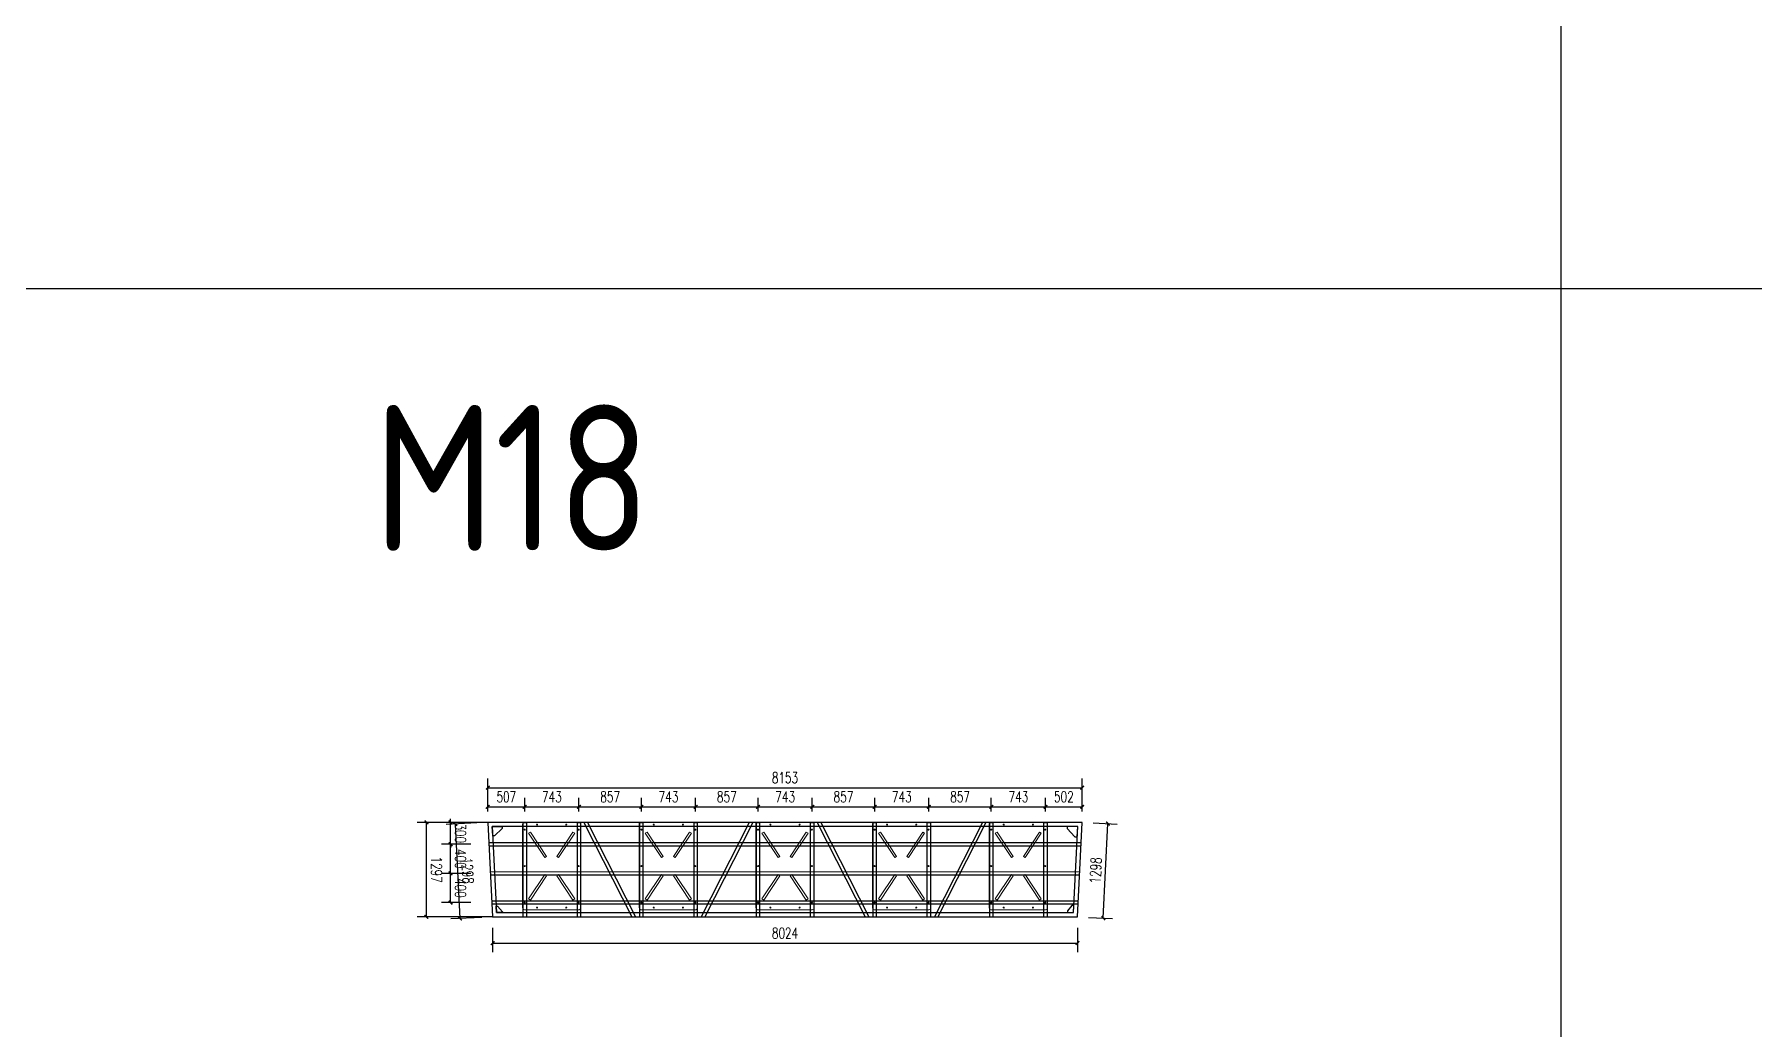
# Model space of a CAD drawing. Extents: x 1254079 to 1500931, y -102737 to 142253.
# Drawn here: x 1307027 to 1330609, y -52457 to -38812 of the extents above; entities that cross this region are included whole.
import ezdxf

# ---------------------------------------------------------------- set-up
doc = ezdxf.new("R2010")
doc.units = 0
doc.header["$LTSCALE"] = 1000
doc.header["$MEASUREMENT"] = 0
for name, color, linetype in [('DIM_MODI', 6, 'Continuous'), ('DOTE', 1, 'Continuous'), ('PUB_DIM', 3, 'Continuous'), ('PUB_TEXT', 7, 'Continuous'), ('W-float bowl浮筒', 253, 'Continuous'), ('W-FLOAT_BOWL浮筒', 253, 'Continuous'), ('W-STEEL_FRAME钢架', 3, 'Continuous'), ('W-STEEL_KEEL钢龙骨', 5, 'Continuous'), ('特殊段命名', 221, 'Continuous'), ('钢架', 90, 'Continuous')]:
    doc.layers.add(name, color=color, linetype=linetype)
doc.styles.add('_TCH_DIM_T3', font='SIMPLEX', dxfattribs={"width": 0.705882, "bigfont": 'GBCBIG'})
doc.styles.get("Standard").update_dxf_attribs({"font": 'gbenor.shx', "bigfont": 'gbcbig.shx'})
doc.dimstyles.new('_TCH_ARCH&&50', dxfattribs={"dimtxt": 148.75, "dimasz": 50, "dimexe": 125, "dimexo": 150, "dimgap": 63.125, "dimtad": 1, "dimdec": 0, "dimzin": 0, "dimdsep": 46, "dimtxsty": '_TCH_DIM_T3', "dimblk": 'ARCHTICK', "dimcen": 0.09, "dimclrt": 7, "dimazin": 2, "dimtfac": 1, "dimtdec": 0, "dimtix": 1, "dimtmove": 2, "dimatfit": 3, "dimfxl": 0, "dimtolj": 1, "dimtzin": 0, "dimarcsym": 0})

# ---------------------------------------------------------------- blocks, each defined once
blk = doc.blocks.new('_ArchTick')
at = {"color": 0, "linetype": 'ByBlock', "const_width": 0.4}
blk.add_lwpolyline([(-0.5, -0.5), (0.5, 0.5)], dxfattribs=at)
blk = doc.blocks.new('*D667')
at = {"layer": 'Defpoints', "color": 0, "transparency": 16777216}
for p in [(1312735, -50326), (1313163, -50326), (1313163, -50726)]:
    blk.add_point(p, dxfattribs=at)
at = {"layer": 'PUB_DIM', "color": 0, "lineweight": -2, "transparency": 16777216}
for p, q in [((1313013, -50326), (1312610, -50326)), ((1312735, -50726), (1312735, -50326)), ((1313013, -50726), (1312610, -50726))]:
    blk.add_line(p, q, dxfattribs=at)
at = {"layer": 'PUB_DIM', "color": 0, "lineweight": -2, "transparency": 16777216, "xscale": 50, "yscale": 50, "zscale": 50}
for p, rotation in [((1312735, -50326), 90.00074385326512), ((1312735, -50726), 270.0007438532651)]:
    blk.add_blockref('_ArchTick', p, dxfattribs=dict(at, rotation=rotation))
at = {"layer": 'PUB_DIM', "color": 7, "transparency": 16777216, "insert": (1312872, -50526), "char_height": 148.8, "attachment_point": 5, "rotation": 270.0007, "style": '_TCH_DIM_T3'}
blk.add_mtext('\\A1;400', dxfattribs=at)
blk = doc.blocks.new('*D668')
at = {"layer": 'Defpoints', "color": 0, "transparency": 16777216}
for p in [(1312735, -49926), (1313162, -49926), (1313162, -50326)]:
    blk.add_point(p, dxfattribs=at)
at = {"layer": 'PUB_DIM', "color": 0, "lineweight": -2, "transparency": 16777216}
for p, q in [((1313012, -49926), (1312610, -49926)), ((1312735, -50326), (1312735, -49926)), ((1313012, -50326), (1312610, -50326))]:
    blk.add_line(p, q, dxfattribs=at)
at = {"layer": 'PUB_DIM', "color": 0, "lineweight": -2, "transparency": 16777216, "xscale": 50, "yscale": 50, "zscale": 50}
for p, rotation in [((1312735, -49926), 90.00074385326904), ((1312735, -50326), 270.0007438532691)]:
    blk.add_blockref('_ArchTick', p, dxfattribs=dict(at, rotation=rotation))
at = {"layer": 'PUB_DIM', "color": 7, "transparency": 16777216, "insert": (1312872, -50126), "char_height": 148.8, "attachment_point": 5, "rotation": 270.0007, "style": '_TCH_DIM_T3'}
blk.add_mtext('\\A1;400', dxfattribs=at)
blk = doc.blocks.new('*D669')
at = {"layer": 'Defpoints', "color": 0, "transparency": 16777216}
for p in [(1312735, -49626), (1313162, -49626), (1313162, -49926)]:
    blk.add_point(p, dxfattribs=at)
at = {"layer": 'PUB_DIM', "color": 0, "lineweight": -2, "transparency": 16777216}
for p, q in [((1313012, -49626), (1312610, -49626)), ((1312735, -49626), (1312735, -49576)), ((1312735, -49926), (1312735, -49626)), ((1313012, -49926), (1312610, -49926)), ((1312735, -49926), (1312735, -49976))]:
    blk.add_line(p, q, dxfattribs=at)
at = {"layer": 'PUB_DIM', "color": 0, "lineweight": -2, "transparency": 16777216, "xscale": 50, "yscale": 50, "zscale": 50}
for p, rotation in [((1312735, -49626), 270.0007438532612), ((1312735, -49926), 90.00074385326121)]:
    blk.add_blockref('_ArchTick', p, dxfattribs=dict(at, rotation=rotation))
at = {"layer": 'PUB_DIM', "color": 7, "transparency": 16777216, "insert": (1312872, -49776), "char_height": 148.8, "attachment_point": 5, "rotation": 270.0007, "style": '_TCH_DIM_T3'}
blk.add_mtext('\\A1;300', dxfattribs=at)
blk = doc.blocks.new('*D670')
at = {"layer": 'Defpoints', "color": 0, "transparency": 16777216}
for p in [(1313753, -49413), (1313246, -49626), (1313753, -49626)]:
    blk.add_point(p, dxfattribs=at)
at = {"layer": 'PUB_DIM', "color": 0, "lineweight": -2, "transparency": 16777216}
for p, q in [((1313246, -49476), (1313246, -49288)), ((1313753, -49476), (1313753, -49288)), ((1313246, -49413), (1313753, -49413))]:
    blk.add_line(p, q, dxfattribs=at)
at = {"layer": 'PUB_DIM', "color": 0, "lineweight": -2, "transparency": 16777216, "xscale": 50, "yscale": 50, "zscale": 50, "rotation": 180}
blk.add_blockref('_ArchTick', (1313246, -49413), dxfattribs=at)
at = {"layer": 'PUB_DIM', "color": 0, "lineweight": -2, "transparency": 16777216, "xscale": 50, "yscale": 50, "zscale": 50}
blk.add_blockref('_ArchTick', (1313753, -49413), dxfattribs=at)
at = {"layer": 'PUB_DIM', "color": 7, "transparency": 16777216, "insert": (1313500, -49275), "char_height": 148.8, "attachment_point": 5, "style": '_TCH_DIM_T3'}
blk.add_mtext('\\A1;507', dxfattribs=at)
blk = doc.blocks.new('*D671')
at = {"layer": 'Defpoints', "color": 0, "transparency": 16777216}
for p in [(1314496, -49413), (1313753, -49626), (1314496, -49626)]:
    blk.add_point(p, dxfattribs=at)
at = {"layer": 'PUB_DIM', "color": 0, "lineweight": -2, "transparency": 16777216}
for p, q in [((1313753, -49476), (1313753, -49288)), ((1314496, -49476), (1314496, -49288)), ((1313753, -49413), (1314496, -49413))]:
    blk.add_line(p, q, dxfattribs=at)
at = {"layer": 'PUB_DIM', "color": 0, "lineweight": -2, "transparency": 16777216, "xscale": 50, "yscale": 50, "zscale": 50, "rotation": 180}
blk.add_blockref('_ArchTick', (1313753, -49413), dxfattribs=at)
at = {"layer": 'PUB_DIM', "color": 0, "lineweight": -2, "transparency": 16777216, "xscale": 50, "yscale": 50, "zscale": 50}
blk.add_blockref('_ArchTick', (1314496, -49413), dxfattribs=at)
at = {"layer": 'PUB_DIM', "color": 7, "transparency": 16777216, "insert": (1314125, -49275), "char_height": 148.8, "attachment_point": 5, "style": '_TCH_DIM_T3'}
blk.add_mtext('\\A1;743', dxfattribs=at)
blk = doc.blocks.new('*D672')
at = {"layer": 'Defpoints', "color": 0, "transparency": 16777216}
for p in [(1315353, -49413), (1314496, -49626), (1315353, -49626)]:
    blk.add_point(p, dxfattribs=at)
at = {"layer": 'PUB_DIM', "color": 0, "lineweight": -2, "transparency": 16777216}
for p, q in [((1314496, -49476), (1314496, -49288)), ((1315353, -49476), (1315353, -49288)), ((1314496, -49413), (1315353, -49413))]:
    blk.add_line(p, q, dxfattribs=at)
at = {"layer": 'PUB_DIM', "color": 0, "lineweight": -2, "transparency": 16777216, "xscale": 50, "yscale": 50, "zscale": 50, "rotation": 180}
blk.add_blockref('_ArchTick', (1314496, -49413), dxfattribs=at)
at = {"layer": 'PUB_DIM', "color": 0, "lineweight": -2, "transparency": 16777216, "xscale": 50, "yscale": 50, "zscale": 50}
blk.add_blockref('_ArchTick', (1315353, -49413), dxfattribs=at)
at = {"layer": 'PUB_DIM', "color": 7, "transparency": 16777216, "insert": (1314925, -49275), "char_height": 148.8, "attachment_point": 5, "style": '_TCH_DIM_T3'}
blk.add_mtext('\\A1;857', dxfattribs=at)
blk = doc.blocks.new('*D673')
at = {"layer": 'Defpoints', "color": 0, "transparency": 16777216}
for p in [(1316096, -49413), (1315353, -49626), (1316096, -49626)]:
    blk.add_point(p, dxfattribs=at)
at = {"layer": 'PUB_DIM', "color": 0, "lineweight": -2, "transparency": 16777216}
for p, q in [((1315353, -49476), (1315353, -49288)), ((1316096, -49476), (1316096, -49288)), ((1315353, -49413), (1316096, -49413))]:
    blk.add_line(p, q, dxfattribs=at)
at = {"layer": 'PUB_DIM', "color": 0, "lineweight": -2, "transparency": 16777216, "xscale": 50, "yscale": 50, "zscale": 50, "rotation": 180}
blk.add_blockref('_ArchTick', (1315353, -49413), dxfattribs=at)
at = {"layer": 'PUB_DIM', "color": 0, "lineweight": -2, "transparency": 16777216, "xscale": 50, "yscale": 50, "zscale": 50}
blk.add_blockref('_ArchTick', (1316096, -49413), dxfattribs=at)
at = {"layer": 'PUB_DIM', "color": 7, "transparency": 16777216, "insert": (1315725, -49275), "char_height": 148.8, "attachment_point": 5, "style": '_TCH_DIM_T3'}
blk.add_mtext('\\A1;743', dxfattribs=at)
blk = doc.blocks.new('*D674')
at = {"layer": 'Defpoints', "color": 0, "transparency": 16777216}
for p in [(1316953, -49413), (1316096, -49626), (1316953, -49626)]:
    blk.add_point(p, dxfattribs=at)
at = {"layer": 'PUB_DIM', "color": 0, "lineweight": -2, "transparency": 16777216}
for p, q in [((1316096, -49476), (1316096, -49288)), ((1316953, -49476), (1316953, -49288)), ((1316096, -49413), (1316953, -49413))]:
    blk.add_line(p, q, dxfattribs=at)
at = {"layer": 'PUB_DIM', "color": 0, "lineweight": -2, "transparency": 16777216, "xscale": 50, "yscale": 50, "zscale": 50, "rotation": 180}
blk.add_blockref('_ArchTick', (1316096, -49413), dxfattribs=at)
at = {"layer": 'PUB_DIM', "color": 0, "lineweight": -2, "transparency": 16777216, "xscale": 50, "yscale": 50, "zscale": 50}
blk.add_blockref('_ArchTick', (1316953, -49413), dxfattribs=at)
at = {"layer": 'PUB_DIM', "color": 7, "transparency": 16777216, "insert": (1316525, -49275), "char_height": 148.8, "attachment_point": 5, "style": '_TCH_DIM_T3'}
blk.add_mtext('\\A1;857', dxfattribs=at)
blk = doc.blocks.new('*D675')
at = {"layer": 'Defpoints', "color": 0, "transparency": 16777216}
for p in [(1317696, -49413), (1316953, -49626), (1317696, -49626)]:
    blk.add_point(p, dxfattribs=at)
at = {"layer": 'PUB_DIM', "color": 0, "lineweight": -2, "transparency": 16777216}
for p, q in [((1316953, -49476), (1316953, -49288)), ((1317696, -49476), (1317696, -49288)), ((1316953, -49413), (1317696, -49413))]:
    blk.add_line(p, q, dxfattribs=at)
at = {"layer": 'PUB_DIM', "color": 0, "lineweight": -2, "transparency": 16777216, "xscale": 50, "yscale": 50, "zscale": 50, "rotation": 180}
blk.add_blockref('_ArchTick', (1316953, -49413), dxfattribs=at)
at = {"layer": 'PUB_DIM', "color": 0, "lineweight": -2, "transparency": 16777216, "xscale": 50, "yscale": 50, "zscale": 50}
blk.add_blockref('_ArchTick', (1317696, -49413), dxfattribs=at)
at = {"layer": 'PUB_DIM', "color": 7, "transparency": 16777216, "insert": (1317325, -49275), "char_height": 148.8, "attachment_point": 5, "style": '_TCH_DIM_T3'}
blk.add_mtext('\\A1;743', dxfattribs=at)
blk = doc.blocks.new('*D676')
at = {"layer": 'Defpoints', "color": 0, "transparency": 16777216}
for p in [(1318553, -49413), (1317696, -49626), (1318553, -49626)]:
    blk.add_point(p, dxfattribs=at)
at = {"layer": 'PUB_DIM', "color": 0, "lineweight": -2, "transparency": 16777216}
for p, q in [((1317696, -49476), (1317696, -49288)), ((1318553, -49476), (1318553, -49288)), ((1317696, -49413), (1318553, -49413))]:
    blk.add_line(p, q, dxfattribs=at)
at = {"layer": 'PUB_DIM', "color": 0, "lineweight": -2, "transparency": 16777216, "xscale": 50, "yscale": 50, "zscale": 50, "rotation": 180}
blk.add_blockref('_ArchTick', (1317696, -49413), dxfattribs=at)
at = {"layer": 'PUB_DIM', "color": 0, "lineweight": -2, "transparency": 16777216, "xscale": 50, "yscale": 50, "zscale": 50}
blk.add_blockref('_ArchTick', (1318553, -49413), dxfattribs=at)
at = {"layer": 'PUB_DIM', "color": 7, "transparency": 16777216, "insert": (1318125, -49275), "char_height": 148.8, "attachment_point": 5, "style": '_TCH_DIM_T3'}
blk.add_mtext('\\A1;857', dxfattribs=at)
blk = doc.blocks.new('*D677')
at = {"layer": 'Defpoints', "color": 0, "transparency": 16777216}
for p in [(1319296, -49413), (1318553, -49626), (1319296, -49626)]:
    blk.add_point(p, dxfattribs=at)
at = {"layer": 'PUB_DIM', "color": 0, "lineweight": -2, "transparency": 16777216}
for p, q in [((1318553, -49476), (1318553, -49288)), ((1319296, -49476), (1319296, -49288)), ((1318553, -49413), (1319296, -49413))]:
    blk.add_line(p, q, dxfattribs=at)
at = {"layer": 'PUB_DIM', "color": 0, "lineweight": -2, "transparency": 16777216, "xscale": 50, "yscale": 50, "zscale": 50, "rotation": 180}
blk.add_blockref('_ArchTick', (1318553, -49413), dxfattribs=at)
at = {"layer": 'PUB_DIM', "color": 0, "lineweight": -2, "transparency": 16777216, "xscale": 50, "yscale": 50, "zscale": 50}
blk.add_blockref('_ArchTick', (1319296, -49413), dxfattribs=at)
at = {"layer": 'PUB_DIM', "color": 7, "transparency": 16777216, "insert": (1318925, -49275), "char_height": 148.8, "attachment_point": 5, "style": '_TCH_DIM_T3'}
blk.add_mtext('\\A1;743', dxfattribs=at)
blk = doc.blocks.new('*D678')
at = {"layer": 'Defpoints', "color": 0, "transparency": 16777216}
for p in [(1320153, -49413), (1319296, -49626), (1320153, -49626)]:
    blk.add_point(p, dxfattribs=at)
at = {"layer": 'PUB_DIM', "color": 0, "lineweight": -2, "transparency": 16777216}
for p, q in [((1319296, -49476), (1319296, -49288)), ((1320153, -49476), (1320153, -49288)), ((1319296, -49413), (1320153, -49413))]:
    blk.add_line(p, q, dxfattribs=at)
at = {"layer": 'PUB_DIM', "color": 0, "lineweight": -2, "transparency": 16777216, "xscale": 50, "yscale": 50, "zscale": 50, "rotation": 180}
blk.add_blockref('_ArchTick', (1319296, -49413), dxfattribs=at)
at = {"layer": 'PUB_DIM', "color": 0, "lineweight": -2, "transparency": 16777216, "xscale": 50, "yscale": 50, "zscale": 50}
blk.add_blockref('_ArchTick', (1320153, -49413), dxfattribs=at)
at = {"layer": 'PUB_DIM', "color": 7, "transparency": 16777216, "insert": (1319725, -49275), "char_height": 148.8, "attachment_point": 5, "style": '_TCH_DIM_T3'}
blk.add_mtext('\\A1;857', dxfattribs=at)
blk = doc.blocks.new('*D679')
at = {"layer": 'Defpoints', "color": 0, "transparency": 16777216}
for p in [(1320896, -49413), (1320153, -49626), (1320896, -49626)]:
    blk.add_point(p, dxfattribs=at)
at = {"layer": 'PUB_DIM', "color": 0, "lineweight": -2, "transparency": 16777216}
for p, q in [((1320153, -49476), (1320153, -49288)), ((1320896, -49476), (1320896, -49288)), ((1320153, -49413), (1320896, -49413))]:
    blk.add_line(p, q, dxfattribs=at)
at = {"layer": 'PUB_DIM', "color": 0, "lineweight": -2, "transparency": 16777216, "xscale": 50, "yscale": 50, "zscale": 50, "rotation": 180}
blk.add_blockref('_ArchTick', (1320153, -49413), dxfattribs=at)
at = {"layer": 'PUB_DIM', "color": 0, "lineweight": -2, "transparency": 16777216, "xscale": 50, "yscale": 50, "zscale": 50}
blk.add_blockref('_ArchTick', (1320896, -49413), dxfattribs=at)
at = {"layer": 'PUB_DIM', "color": 7, "transparency": 16777216, "insert": (1320525, -49275), "char_height": 148.8, "attachment_point": 5, "style": '_TCH_DIM_T3'}
blk.add_mtext('\\A1;743', dxfattribs=at)
blk = doc.blocks.new('*D680')
at = {"layer": 'Defpoints', "color": 0, "transparency": 16777216}
for p in [(1321399, -49413), (1320896, -49626), (1321399, -49626)]:
    blk.add_point(p, dxfattribs=at)
at = {"layer": 'PUB_DIM', "color": 0, "lineweight": -2, "transparency": 16777216}
for p, q in [((1320896, -49476), (1320896, -49288)), ((1321399, -49476), (1321399, -49288)), ((1320896, -49413), (1321399, -49413))]:
    blk.add_line(p, q, dxfattribs=at)
at = {"layer": 'PUB_DIM', "color": 0, "lineweight": -2, "transparency": 16777216, "xscale": 50, "yscale": 50, "zscale": 50, "rotation": 180}
blk.add_blockref('_ArchTick', (1320896, -49413), dxfattribs=at)
at = {"layer": 'PUB_DIM', "color": 0, "lineweight": -2, "transparency": 16777216, "xscale": 50, "yscale": 50, "zscale": 50}
blk.add_blockref('_ArchTick', (1321399, -49413), dxfattribs=at)
at = {"layer": 'PUB_DIM', "color": 7, "transparency": 16777216, "insert": (1321148, -49275), "char_height": 148.8, "attachment_point": 5, "style": '_TCH_DIM_T3'}
blk.add_mtext('\\A1;502', dxfattribs=at)
blk = doc.blocks.new('*D681')
at = {"layer": 'Defpoints', "color": 0, "transparency": 16777216}
for p in [(1312404, -49626), (1313457, -49626), (1313457, -50923)]:
    blk.add_point(p, dxfattribs=at)
at = {"layer": 'PUB_DIM', "color": 0, "lineweight": -2, "transparency": 16777216}
for p, q in [((1313307, -49626), (1312279, -49626)), ((1312404, -50923), (1312404, -49626)), ((1313307, -50923), (1312279, -50923))]:
    blk.add_line(p, q, dxfattribs=at)
at = {"layer": 'PUB_DIM', "color": 0, "lineweight": -2, "transparency": 16777216, "xscale": 50, "yscale": 50, "zscale": 50}
for p, rotation in [((1312404, -49626), 90.00056215551368), ((1312404, -50923), 270.0005621555136)]:
    blk.add_blockref('_ArchTick', p, dxfattribs=dict(at, rotation=rotation))
at = {"layer": 'PUB_DIM', "color": 7, "transparency": 16777216, "insert": (1312542, -50275), "char_height": 148.8, "attachment_point": 5, "rotation": 270.0006, "style": '_TCH_DIM_T3'}
blk.add_mtext('\\A1;1297', dxfattribs=at)
blk = doc.blocks.new('*D682')
at = {"layer": 'Defpoints', "color": 0, "transparency": 16777216}
for p in [(1313246, -49626), (1313312, -50923), (1312864, -50946)]:
    blk.add_point(p, dxfattribs=at)
at = {"layer": 'PUB_DIM', "color": 0, "lineweight": -2, "transparency": 16777216}
for p, q in [((1313096, -49634), (1312674, -49655)), ((1312799, -49649), (1312864, -50946)), ((1313162, -50931), (1312739, -50952))]:
    blk.add_line(p, q, dxfattribs=at)
at = {"layer": 'PUB_DIM', "color": 0, "lineweight": -2, "transparency": 16777216, "xscale": 50, "yscale": 50, "zscale": 50}
for p, rotation in [((1312799, -49649), 92.88182792319652), ((1312864, -50946), 272.8818279231965)]:
    blk.add_blockref('_ArchTick', p, dxfattribs=dict(at, rotation=rotation))
at = {"layer": 'PUB_DIM', "color": 7, "transparency": 16777216, "insert": (1312969, -50290), "char_height": 148.8, "attachment_point": 5, "rotation": 272.8818, "style": '_TCH_DIM_T3'}
blk.add_mtext('\\A1;1298', dxfattribs=at)
blk = doc.blocks.new('*D683')
at = {"layer": 'Defpoints', "color": 0, "transparency": 16777216}
for p in [(1321399, -49626), (1321753, -49643), (1321335, -50923)]:
    blk.add_point(p, dxfattribs=at)
at = {"layer": 'PUB_DIM', "color": 0, "lineweight": -2, "transparency": 16777216}
for p, q in [((1321549, -49633), (1321878, -49650)), ((1321689, -50940), (1321753, -49643)), ((1321485, -50930), (1321814, -50946))]:
    blk.add_line(p, q, dxfattribs=at)
at = {"layer": 'PUB_DIM', "color": 0, "lineweight": -2, "transparency": 16777216, "xscale": 50, "yscale": 50, "zscale": 50}
for p, rotation in [((1321753, -49643), 87.20060105420177), ((1321689, -50940), 267.2006010542018)]:
    blk.add_blockref('_ArchTick', p, dxfattribs=dict(at, rotation=rotation))
at = {"layer": 'PUB_DIM', "color": 7, "transparency": 16777216, "insert": (1321584, -50285), "char_height": 148.8, "attachment_point": 5, "rotation": 87.2006, "style": '_TCH_DIM_T3'}
blk.add_mtext('\\A1;1298', dxfattribs=at)
blk = doc.blocks.new('*D684')
at = {"layer": 'Defpoints', "color": 0, "transparency": 16777216}
for p in [(1313312, -50923), (1321335, -50923), (1321335, -51283)]:
    blk.add_point(p, dxfattribs=at)
at = {"layer": 'PUB_DIM', "color": 0, "lineweight": -2, "transparency": 16777216}
for p, q in [((1313312, -51073), (1313312, -51408)), ((1321335, -51073), (1321335, -51408)), ((1313312, -51283), (1321335, -51283))]:
    blk.add_line(p, q, dxfattribs=at)
at = {"layer": 'PUB_DIM', "color": 0, "lineweight": -2, "transparency": 16777216, "xscale": 50, "yscale": 50, "zscale": 50, "rotation": 180}
blk.add_blockref('_ArchTick', (1313312, -51283), dxfattribs=at)
at = {"layer": 'PUB_DIM', "color": 0, "lineweight": -2, "transparency": 16777216, "xscale": 50, "yscale": 50, "zscale": 50}
blk.add_blockref('_ArchTick', (1321335, -51283), dxfattribs=at)
at = {"layer": 'PUB_DIM', "color": 7, "transparency": 16777216, "insert": (1317323, -51146), "char_height": 148.8, "attachment_point": 5, "style": '_TCH_DIM_T3'}
blk.add_mtext('\\A1;8024', dxfattribs=at)
blk = doc.blocks.new('*D685')
at = {"layer": 'Defpoints', "color": 0, "transparency": 16777216}
for p in [(1321399, -49151), (1313246, -49626), (1321399, -49626)]:
    blk.add_point(p, dxfattribs=at)
at = {"layer": 'PUB_DIM', "color": 0, "lineweight": -2, "transparency": 16777216}
for p, q in [((1313246, -49476), (1313246, -49026)), ((1321399, -49476), (1321399, -49026)), ((1313246, -49151), (1321399, -49151))]:
    blk.add_line(p, q, dxfattribs=at)
at = {"layer": 'PUB_DIM', "color": 0, "lineweight": -2, "transparency": 16777216, "xscale": 50, "yscale": 50, "zscale": 50, "rotation": 180}
blk.add_blockref('_ArchTick', (1313246, -49151), dxfattribs=at)
at = {"layer": 'PUB_DIM', "color": 0, "lineweight": -2, "transparency": 16777216, "xscale": 50, "yscale": 50, "zscale": 50}
blk.add_blockref('_ArchTick', (1321399, -49151), dxfattribs=at)
at = {"layer": 'PUB_DIM', "color": 7, "transparency": 16777216, "insert": (1317323, -49013), "char_height": 148.8, "attachment_point": 5, "style": '_TCH_DIM_T3'}
blk.add_mtext('\\A1;8153', dxfattribs=at)
blk = doc.blocks.new('$matou$00000145')
at = {"layer": 'W-float bowl浮筒', "lineweight": 0}
for p, q in [((-600, -375), (-600, 375)), ((-575, 400), (575, 400)), ((-507, 370), (-493, 370)), ((-500, 377), (-500, 363)), ((-7, 370), (7, 370)), ((0, 377), (0, 363)), ((493, 370), (507, 370)), ((500, 377), (500, 363)), ((600, 375), (600, -375)), ((-577, 200), (-563, 200)), ((-570, 207), (-570, 193)), ((563, 200), (577, 200)), ((570, 207), (570, 193)), ((-577, -200), (-563, -200)), ((-570, -193), (-570, -207)), ((563, -200), (577, -200)), ((570, -193), (570, -207)), ((575, -400), (-575, -400)), ((-507, -370), (-493, -370)), ((-500, -377), (-500, -363)), ((-7, -370), (7, -370)), ((0, -377), (0, -363)), ((493, -370), (507, -370)), ((500, -377), (500, -363))]:
    blk.add_line(p, q, dxfattribs=at)
at = {"layer": 'W-float bowl浮筒', "lineweight": 0, "ltscale": 100}
for points in [[(-450, 316), (-117, 95), (-133, 70), (-467, 291)], [(450, 316), (117, 95), (133, 70), (467, 291)], [(-450, -316), (-117, -95), (-133, -70), (-467, -291)], [(450, -316), (117, -95), (133, -70), (467, -291)]]:
    blk.add_lwpolyline(points, close=True, dxfattribs=at)
at = {"layer": 'W-float bowl浮筒', "lineweight": 0}
for centre in [(-500, 370), (0, 370), (500, 370), (-570, 200), (570, 200), (-570, -200), (570, -200), (-500, -370), (0, -370), (500, -370)]:
    blk.add_circle(centre, 7, dxfattribs=at)
for centre, start, end in [((-575, 375), 90, 180), ((575, 375), 0, 90), ((-575, -375), 180, 270), ((575, -375), 270, 0)]:
    blk.add_arc(centre, 25, start, end, dxfattribs=at)

msp = doc.modelspace()

# ---------------------------------------------------------------- linework, layer by layer
at = {"layer": 'DIM_MODI'}
msp.add_lwpolyline([(1284443.8, -42297.8), (1371490.4, -42297.8)], dxfattribs=at)
at = {"layer": 'DOTE'}
for points in [[(1313307.3, -49684.2), (1313443.5, -49684.2), (1313443.5, -49708.1), (1313338.5, -49810.8), (1313313.7, -49810.8)], [(1321337.9, -49684.1), (1321192.5, -49684.1), (1321192.5, -49711.6), (1321298.5, -49822.8), (1321331.1, -49822.8)], [(1313366.7, -50865.1), (1313362.2, -50775.4), (1313378.9, -50775.4), (1313446.4, -50853.7), (1313446.4, -50865.1)], [(1321280.2, -50865.1), (1321284.9, -50768.4), (1321259, -50768.4), (1321198.9, -50839.9), (1321198.9, -50865.1)]]:
    msp.add_lwpolyline(points, close=True, dxfattribs=at)
at = {"layer": 'W-STEEL_FRAME钢架'}
for p, q in [((1313731.8, -50923.1), (1313731.8, -49626.2)), ((1313774.8, -49626.2), (1313774.8, -50923.1)), ((1314474.8, -50923.1), (1314474.8, -49626.2)), ((1314517.8, -49626.2), (1314517.8, -50923.1)), ((1315331.8, -50923.1), (1315331.8, -49626.2)), ((1315374.8, -49626.2), (1315374.8, -50923.1)), ((1316074.8, -50923.1), (1316074.8, -49626.2)), ((1316117.8, -49626.2), (1316117.8, -50923.1)), ((1316931.8, -50923.1), (1316931.8, -49626.2)), ((1316974.8, -49626.2), (1316974.8, -50923.1)), ((1317674.8, -50923.1), (1317674.8, -49626.2)), ((1317717.8, -49626.2), (1317717.8, -50923.1)), ((1318531.8, -50923.1), (1318531.8, -49626.2)), ((1318574.8, -49626.2), (1318574.8, -50923.1)), ((1319274.8, -50923.1), (1319274.8, -49626.2)), ((1319317.8, -49626.2), (1319317.8, -50923.1)), ((1320131.8, -50923.1), (1320131.8, -49626.2)), ((1320174.8, -49626.2), (1320174.8, -50923.1)), ((1320874.8, -50923.1), (1320874.8, -49626.2)), ((1320917.8, -49626.2), (1320917.8, -50923.1))]:
    msp.add_line(p, q, dxfattribs=at)
at = {"layer": 'W-STEEL_KEEL钢龙骨'}
for p, q in [((1321385.1, -49906.5), (1313260.4, -49906.5)), ((1313262.4, -49946.5), (1321383.1, -49946.5)), ((1321365.5, -50307), (1313280.6, -50307.9)), ((1313282.6, -50347.9), (1321363.6, -50347)), ((1321346, -50706), (1313300.7, -50706.3)), ((1313302.7, -50746.3), (1321344, -50746))]:
    msp.add_line(p, q, dxfattribs=at)
at = {"layer": '特殊段命名'}
msp.add_lwpolyline([(1327967.1, 620.5), (1327967.1, -87216.1)], dxfattribs=at)
at = {"layer": '钢架'}
for points in [[(1313246.3, -49626.2), (1313311.6, -50923.1), (1321335.4, -50923.1), (1321398.8, -49626.1)], [(1313307.3, -49684.2), (1313366.7, -50865.1), (1321280.2, -50865.1), (1321337.9, -49684.1)]]:
    msp.add_lwpolyline(points, close=True, dxfattribs=at)
for points in [[(1313731.8, -49626.2), (1313774.8, -49626.2)], [(1314474.8, -49626.2), (1314517.8, -49626.2)], [(1314565.6, -49626.2), (1315223.7, -50923.1)], [(1314613.8, -49626.2), (1315271.9, -50923.1)], [(1315331.8, -49626.2), (1315374.8, -49626.2)], [(1316074.8, -49626.2), (1316117.8, -49626.2)], [(1316831.3, -49626.2), (1316173.2, -50923.1)], [(1316879.5, -49626.2), (1316221.4, -50923.1)], [(1316931.8, -49626.2), (1316974.8, -49626.2)], [(1317674.8, -49626.2), (1317717.8, -49626.2)], [(1317765.6, -49626.2), (1318423.7, -50923.1)], [(1317813.8, -49626.2), (1318471.9, -50923.1)], [(1318531.8, -49626.2), (1318574.8, -49626.2)], [(1319274.8, -49626.2), (1319317.8, -49626.2)], [(1320031.3, -49626.2), (1319373.2, -50923.1)], [(1320079.5, -49626.2), (1319421.4, -50923.1)], [(1320131.8, -49626.2), (1320174.8, -49626.2)], [(1320874.8, -49626.2), (1320917.8, -49626.2)]]:
    msp.add_lwpolyline(points, dxfattribs=at)

# ---------------------------------------------------------------- block references
at = {"layer": 'W-FLOAT_BOWL浮筒', "yscale": -1, "rotation": 89.99999999999999}
for p in [(1314122.5, -50226.2), (1315722.5, -50226.2), (1317322.5, -50226.2), (1318922.5, -50226.2), (1320522.5, -50226.2)]:
    msp.add_blockref('$matou$00000145', p, dxfattribs=at)

# ---------------------------------------------------------------- texts
at = {"layer": 'PUB_TEXT'}
msp.add_text('M18', height=2000, dxfattribs=at).set_placement((1311677.4, -45897.8))

# ---------------------------------------------------------------- dimensions: what is measured, and where the dimension line sits
at = {"layer": 'PUB_DIM'}
for p1, p2, distance, picture, middle in [((1313246.2882, -49626.1371), (1321398.8052, -49626.1371), 475.2619, '*D685', (1317322.5467, -49013.3752)), ((1313246.3, -49626.2), (1313753.3, -49626.2), 213.6, '*D670', (1313499.8, -49275.1)), ((1313753.3, -49626.2), (1314496.3, -49626.2), 213.6, '*D671', (1314124.8, -49275.1)), ((1314496.3, -49626.2), (1315353.3, -49626.2), 213.6, '*D672', (1314924.8, -49275.1)), ((1315353.3, -49626.2), (1316096.3, -49626.2), 213.6, '*D673', (1315724.8, -49275.1)), ((1316096.3, -49626.2), (1316953.3, -49626.2), 213.6, '*D674', (1316524.8, -49275.1)), ((1316953.3, -49626.2), (1317696.3, -49626.2), 213.6, '*D675', (1317324.8, -49275.1)), ((1317696.3, -49626.2), (1318553.3, -49626.2), 213.6, '*D676', (1318124.8, -49275.1)), ((1318553.3, -49626.2), (1319296.3, -49626.2), 213.6, '*D677', (1318924.8, -49275.1)), ((1319296.3, -49626.2), (1320153.3, -49626.2), 213.6, '*D678', (1319724.8, -49275.1)), ((1320153.3, -49626.2), (1320896.3, -49626.2), 213.6, '*D679', (1320524.8, -49275.1)), ((1320896.3217, -49626.177), (1321398.8052, -49626.177), 213.6181, '*D680', (1321147.5634, -49275.0589)), ((1313456.6, -50923.1), (1313456.6, -49626.2), 1052.5, '*D681', (1312541.5, -50274.6)), ((1313162.5, -49925.8), (1313162.5, -49625.9), 427.7, '*D669', (1312872.3, -49775.9)), ((1313246.2882, -49626.217), (1313311.5713, -50923.0652), -447.8921, '*D682', (1312968.9302, -50290.2464)), ((1321335.3885, -50923.0652), (1321398.8052, -49626.1371), -354.5055, '*D683', (1321583.8434, -50285.1995)), ((1313162.5, -50325.9), (1313162.5, -49925.8), 427.7, '*D668', (1312872.3, -50125.9)), ((1313162.5, -50725.8), (1313162.5, -50325.9), 427.7, '*D667', (1312872.3, -50525.8)), ((1313311.6, -50923.1), (1321335.4, -50923.1), -360, '*D684', (1317323.5, -51145.6))]:
    dim = msp.add_aligned_dim(p1=p1, p2=p2, distance=distance, dimstyle='_TCH_ARCH&&50', dxfattribs=at)
    dim.commit()
    dim.dimension.update_dxf_attribs({"geometry": picture, "text_midpoint": middle})

doc.saveas('drawing.dxf')
